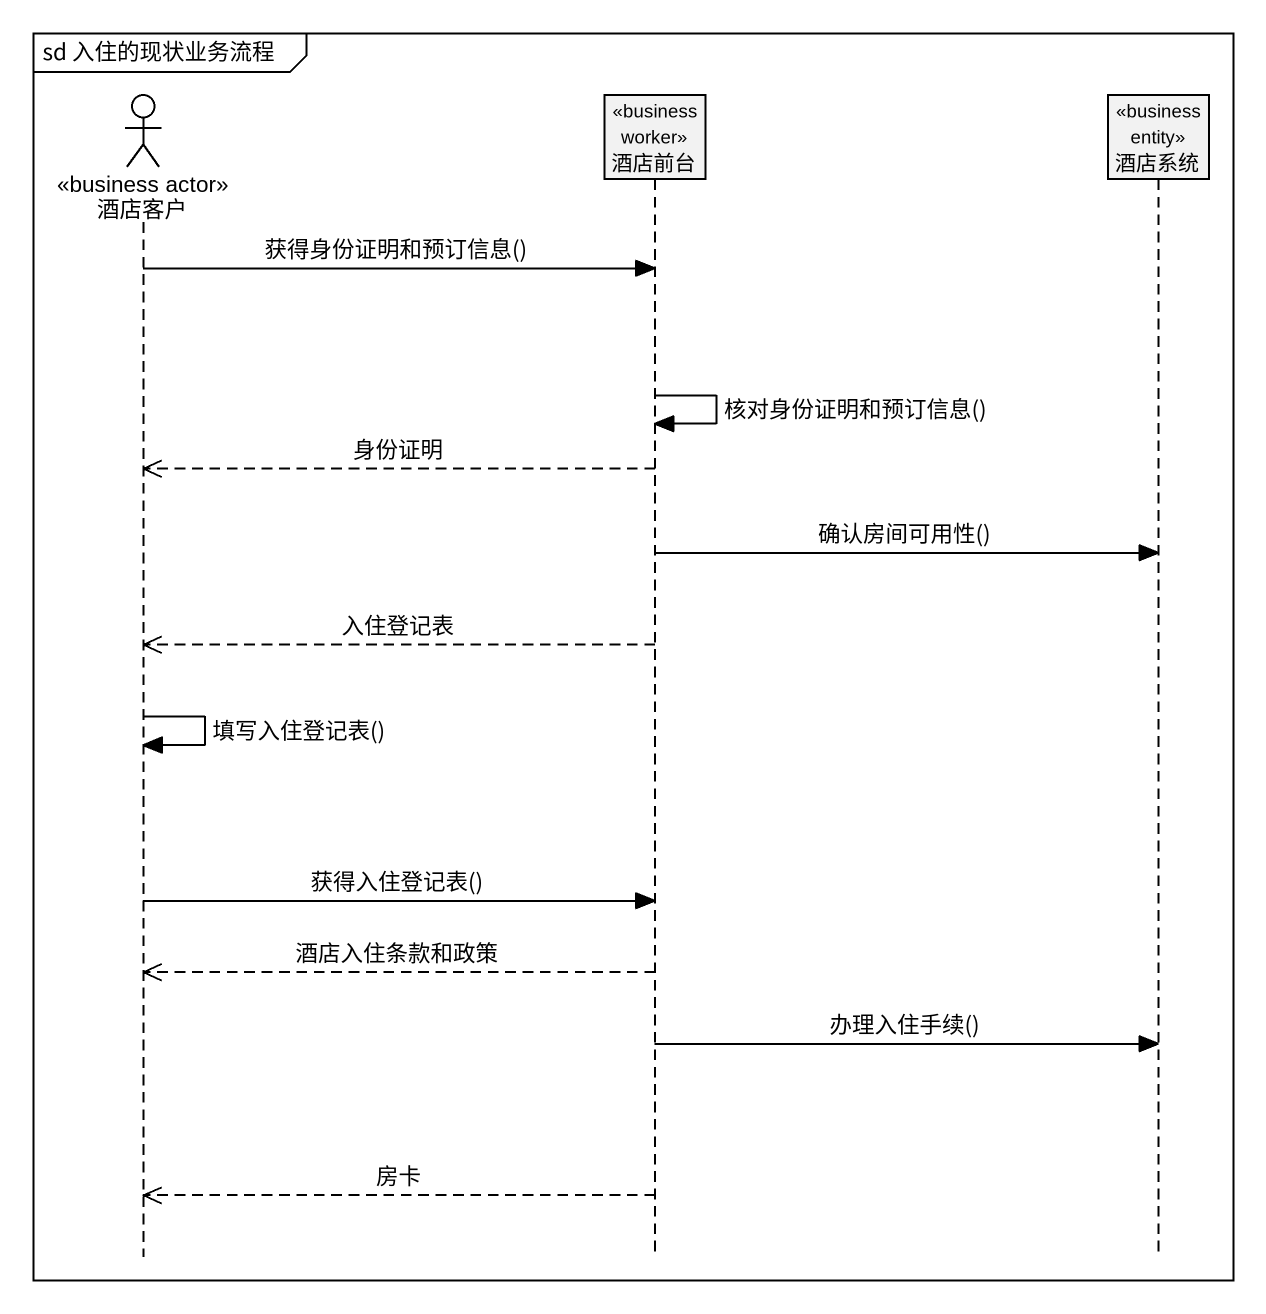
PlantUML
@startuml
mainframe sd 入住的现状业务流程
hide footbox
actor 酒店客户 <<business actor>>
participant 酒店前台 <<business worker>>
participant 酒店系统 <<business entity>>

酒店客户 -> 酒店前台 : 获得身份证明和预订信息()
酒店前台 -> 酒店前台 : 核对身份证明和预订信息()
酒店前台 -->> 酒店客户 : 身份证明
酒店前台 -> 酒店系统 : 确认房间可用性()
酒店前台 -->> 酒店客户 : 入住登记表
酒店客户 -> 酒店客户 : 填写入住登记表()
酒店客户 -> 酒店前台 : 获得入住登记表()
酒店前台 -->> 酒店客户 : 酒店入住条款和政策
酒店前台 -> 酒店系统 : 办理入住手续()
酒店前台 -->> 酒店客户 : 房卡
@enduml
